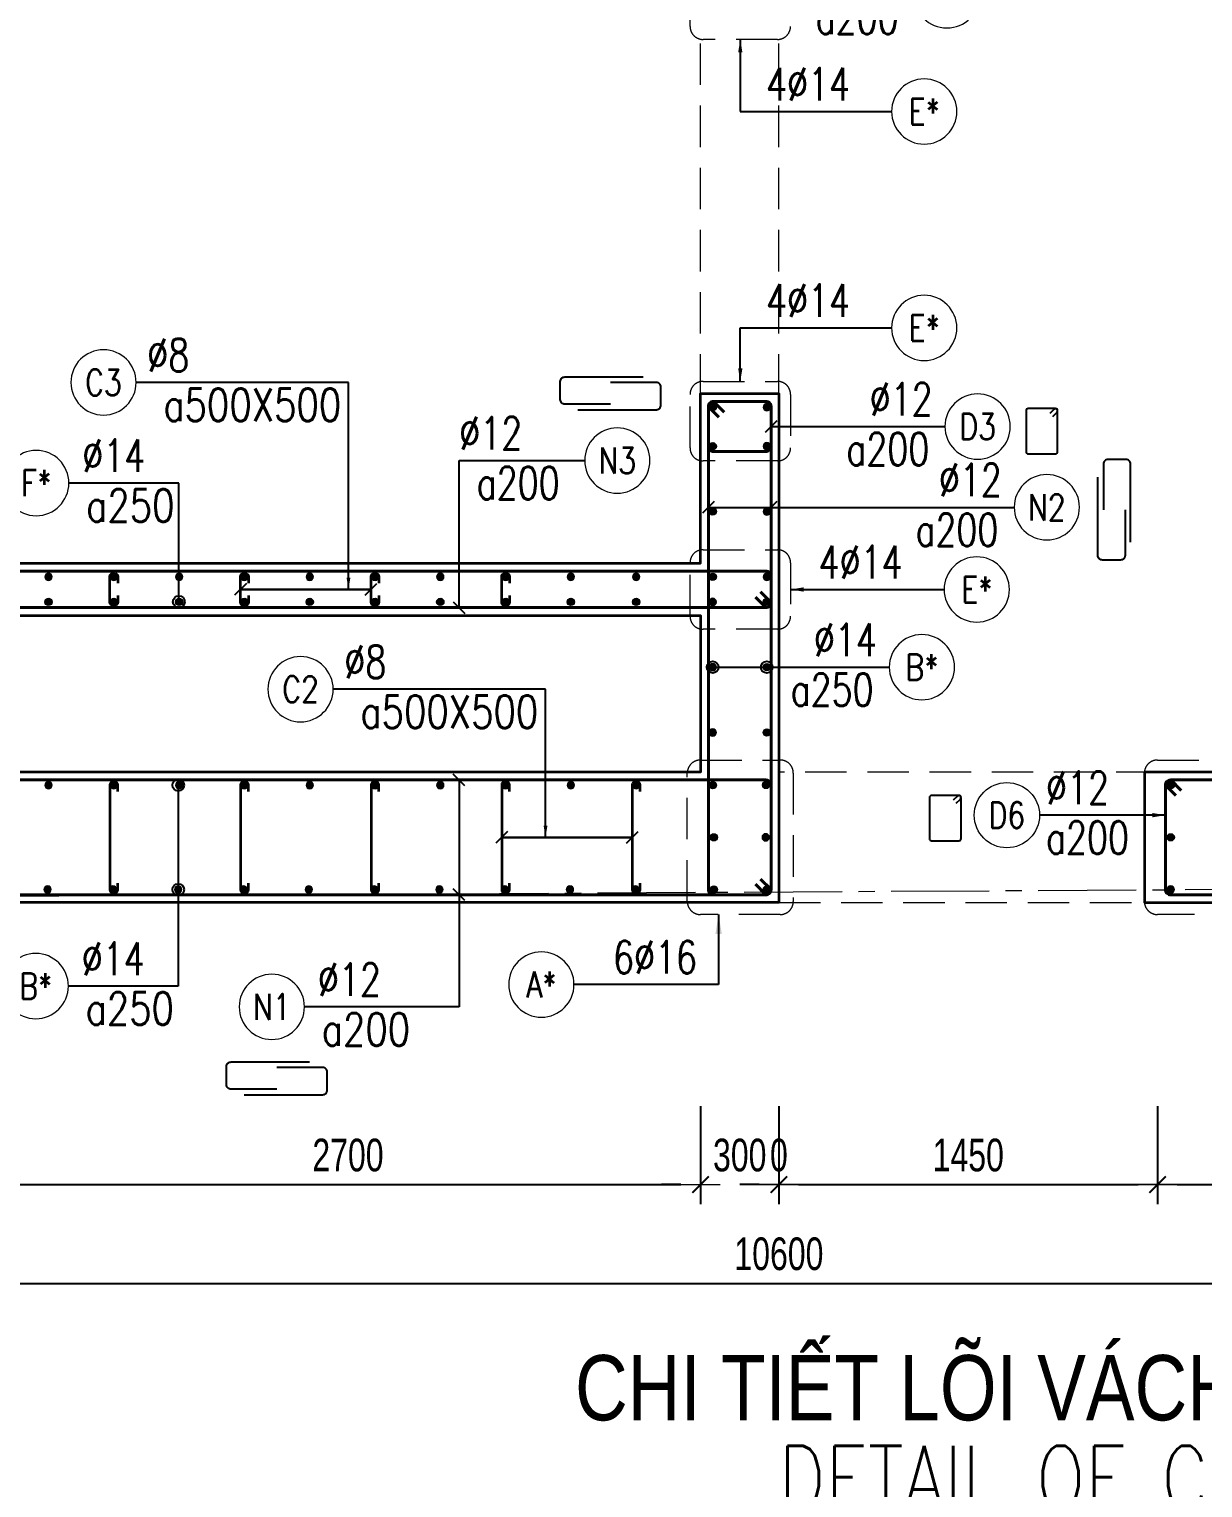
# Model space of a CAD drawing. Header units: millimetres. Extents: x 944027 to 981803, y -83026 to 82675.
# Drawn here: x 949301 to 953795, y -69227 to -63640 of the extents above; entities that cross this region are included whole.
import ezdxf
from ezdxf.enums import TextEntityAlignment as Align

# ---------------------------------------------------------------- set-up
doc = ezdxf.new("R2010")
doc.units = ezdxf.units.MM
doc.header["$MEASUREMENT"] = 0
doc.linetypes.add('HIDDEN2', pattern=[4.7625, 3.175, -1.5875])
doc.linetypes.add('HT_Grid$0$CENTER2', pattern=[1.125, 0.75, -0.125, 0.125, -0.125])
doc.layers.get('0').update_dxf_attribs({"lineweight": 20})
doc.layers.get('Defpoints').update_dxf_attribs({"color": 151, "lineweight": 9})
for name, color, linetype, lineweight in [('HT_Grid$0$NDC_S_AXIS', 5, 'HT_Grid$0$CENTER2', 13), ('KC-LEADER', 153, 'Continuous', 18), ('KC-THEP', 6, 'Continuous', 40), ('NDC_S_ANNO', 7, 'Continuous', 20), ('NDC_S_BEAM', 3, 'HIDDEN2', 20), ('NDC_S_DIM', 1, 'Continuous', 15), ('NDC_S_ENG TITLE', 3, 'Continuous', 20), ('NDC_S_HIDDEN', 8, 'HIDDEN2', 13), ('NDC_S_LEADER', 1, 'Continuous', 15), ('NDC_S_REBAR', 4, 'Continuous', 35), ('NDC_S_STIRRUP', 4, 'Continuous', 40), ('NDC_S_TEXT SYMBOL', 7, 'Continuous', 20), ('NDC_S_VN TEXT', 7, 'Continuous', 20), ('NDC_S_VN TITLE', 6, 'Continuous', 35), ('NDC_S_WALL', 6, 'Continuous', 35)]:
    doc.layers.add(name, color=color, linetype=linetype, lineweight=lineweight)
doc.layers.add('Leader', color=6, linetype='Continuous')
doc.layers.add('Ligature', color=1, linetype='Continuous')
doc.styles.add('NDC_ANNO', font='', dxfattribs={"width": 0.8})
doc.styles.add('NDC_ARIAL', font='arial.ttf', dxfattribs={"width": 0.85})
doc.styles.add('NDC_DIM', font='', dxfattribs={"width": 0.75})
doc.styles.add('NDC_EN TXT', font='romans.shx', dxfattribs={"width": 0.8})
doc.styles.add('NDC_VIE TXT', font='arial.ttf', dxfattribs={"width": 0.8})
doc.styles.get('NDC_ANNO').set_extended_font_data('Dotum')
doc.styles.get('NDC_DIM').set_extended_font_data('Dotum')
doc.dimstyles.new('NDC_1-50', dxfattribs={"dimscale": 50, "dimtxt": 2.5, "dimasz": 1, "dimexe": 1.5, "dimexo": 0, "dimgap": 0.8, "dimtad": 1, "dimdec": 0, "dimdsep": 46, "dimtxsty": 'NDC_ARIAL', "dimblk": 'DIMMARK', "dimcen": 49999.938995, "dimdle": 1.5, "dimclrd": 1, "dimclre": 1, "dimclrt": 3, "dimadec": 0, "dimazin": 0, "dimtfac": 1, "dimtdec": 0, "dimtix": 1, "dimtmove": 2, "dimatfit": 3, "dimfxl": 1, "dimarcsym": 0})
doc.dimstyles.new('NDC_dim_30', dxfattribs={"dimscale": 30, "dimtxt": 2.5, "dimasz": 1.5, "dimexe": 1.5, "dimexo": 2.5, "dimgap": 1, "dimtad": 1, "dimdec": 0, "dimzin": 0, "dimdsep": 46, "dimtxsty": 'NDC_DIM', "dimblk": 'DIMMARK', "dimcen": 0.09, "dimdle": 1.2, "dimclrd": 1, "dimclre": 1, "dimclrt": 3, "dimadec": 0, "dimazin": 0, "dimtfac": 1, "dimtdec": 0, "dimtix": 1, "dimtofl": 0, "dimtmove": 0, "dimatfit": 3, "dimfxl": 6, "dimfxlon": 1, "dimtolj": 1, "dimtzin": 0, "dimarcsym": 0})
doc.dimstyles.new('NDC_dim_50', dxfattribs={"dimscale": 50, "dimtxt": 2.5, "dimasz": 1.5, "dimexe": 1.5, "dimexo": 2.5, "dimgap": 1, "dimtad": 1, "dimdec": 0, "dimzin": 0, "dimdsep": 46, "dimtxsty": 'NDC_DIM', "dimblk": 'DIMMARK', "dimcen": 0.09, "dimdle": 1.2, "dimclrd": 1, "dimclre": 1, "dimclrt": 3, "dimadec": 0, "dimazin": 0, "dimtfac": 1, "dimtdec": 0, "dimtix": 1, "dimtofl": 0, "dimtmove": 0, "dimatfit": 3, "dimfxl": 6, "dimfxlon": 1, "dimtolj": 1, "dimtzin": 0, "dimarcsym": 0})

# ---------------------------------------------------------------- blocks, each defined once
blk = doc.blocks.new('THEP')
at = {"layer": 'KC-LEADER', "color": 6}
blk.add_circle((0, 0), 14, dxfattribs=at)
at = {"layer": 'KC-THEP'}
for p, q in [((-14, 0), (14, 0)), ((9.9, 9.9), (-9.9, -9.9)), ((-9.9, 9.9), (9.9, -9.9)), ((0, 14), (0, -14))]:
    blk.add_line(p, q, dxfattribs=at)
blk = doc.blocks.new('DIMMARK')
at = {"layer": 'NDC_S_DIM', "color": 1}
blk.add_line((-1.5, 0), (1, 0), dxfattribs=at)
at = {"layer": 'NDC_S_DIM', "color": 2, "const_width": 0.1}
blk.add_lwpolyline([(-0.424, -0.424), (0.424, 0.424)], dxfattribs=at)
blk = doc.blocks.new('*U10')
blk.add_circle((2.5, 0), 2.5)
at = {"layer": 'NDC_S_VN TEXT', "color": 3, "style": 'NDC_EN TXT'}
for tag, width, p in [('DK2', 0.75, (-0.85, 0.85)), ('KC2', 0.8, (-0.85, -2.97))]:
    blk.add_attdef(tag, text='', height=2.5, dxfattribs=dict(at, width=width)).set_placement(p, align=Align.RIGHT)
at = {"layer": 'NDC_S_VN TEXT', "color": 7, "style": 'NDC_EN TXT', "width": 0.8}
blk.add_attdef('SH3', text='', height=2, dxfattribs=at).set_placement((2.5, 0), align=Align.MIDDLE)
blk = doc.blocks.new('A$C72321851')
at = {"layer": 'Ligature'}
for points in [[(-60.9, -129.3), (-60.9, 170.9, -0.414214), (-43.3, 188.5), (25.8, 188.5, -0.414214), (43.4, 170.9), (43.4, -4.3)], [(-39.7, -4.3), (-39.7, -179.5, 0.414214), (-22.1, -197.1), (47, -197.1, 0.414214), (64.6, -179.5), (64.6, 120.7)]]:
    blk.add_lwpolyline(points, format="xyb", dxfattribs=at)
blk = doc.blocks.new('*U9')
blk.add_circle((2.5, 0), 2.5)
at = {"layer": 'NDC_S_VN TEXT', "color": 3, "style": 'NDC_EN TXT', "width": 0.75}
blk.add_attdef('DK2', text='', height=2.5, dxfattribs=at).set_placement((-0.85, 0.85), align=Align.RIGHT)
at = {"layer": 'NDC_S_VN TEXT', "color": 7, "style": 'NDC_EN TXT', "width": 0.8}
blk.add_attdef('SH3', text='', height=2, dxfattribs=at).set_placement((2.5, 0), align=Align.MIDDLE)
blk = doc.blocks.new('*U13')
blk.add_circle((-2.5, 0), 2.5)
at = {"layer": 'NDC_S_VN TEXT', "color": 3, "style": 'NDC_EN TXT', "width": 0.75}
blk.add_attdef('DK1', (0.5, 0.85), '', height=2.5, dxfattribs=at)
at = {"layer": 'NDC_S_VN TEXT', "color": 7, "style": 'NDC_EN TXT', "width": 0.8}
blk.add_attdef('SH2', text='', height=2, dxfattribs=at).set_placement((-2.5, 0), align=Align.MIDDLE)
blk = doc.blocks.new('*U11')
blk.add_circle((-2.5, 0), 2.5)
at = {"layer": 'NDC_S_VN TEXT', "color": 3, "style": 'NDC_EN TXT', "width": 0.75}
for tag, p in [('DK1', (0.5, 0.85)), ('KC1', (0.5, -2.97))]:
    blk.add_attdef(tag, p, '', height=2.5, dxfattribs=at)
at = {"layer": 'NDC_S_VN TEXT', "color": 7, "style": 'NDC_EN TXT', "width": 0.8}
blk.add_attdef('SH2', text='', height=2, dxfattribs=at).set_placement((-2.5, 0), align=Align.MIDDLE)
blk = doc.blocks.new('*D643')
at = {"layer": 'Defpoints', "color": 0, "transparency": 16777216}
for p in [(949171.5, -66403.7), (951871.5, -66403.7), (951871.5, -68065.7)]:
    blk.add_point(p, dxfattribs=at)
at = {"layer": 'NDC_S_DIM', "color": 1, "lineweight": -2, "transparency": 16777216}
for p, q in [((949171.5, -67765.7), (949171.5, -68140.7)), ((951871.5, -67765.7), (951871.5, -68140.7)), ((949246.5, -68065.7), (951796.5, -68065.7))]:
    blk.add_line(p, q, dxfattribs=at)
at = {"layer": 'NDC_S_DIM', "color": 1, "lineweight": -2, "transparency": 16777216, "xscale": 75, "yscale": 75, "zscale": 75, "rotation": 180}
blk.add_blockref('DIMMARK', (949171.5, -68065.7), dxfattribs=at)
at = {"layer": 'NDC_S_DIM', "color": 1, "lineweight": -2, "transparency": 16777216, "xscale": 75, "yscale": 75, "zscale": 75}
blk.add_blockref('DIMMARK', (951871.5, -68065.7), dxfattribs=at)
at = {"layer": 'NDC_S_DIM', "color": 3, "transparency": 16777216, "insert": (950521.5, -67953.2), "char_height": 125, "attachment_point": 5, "style": 'NDC_DIM'}
blk.add_mtext('\\A1;2700', dxfattribs=at)
blk = doc.blocks.new('*D644')
at = {"layer": 'Defpoints', "color": 0, "transparency": 16777216}
for p in [(951871.5, -66403.7), (952171.5, -66403.7), (952171.5, -68065.7)]:
    blk.add_point(p, dxfattribs=at)
at = {"layer": 'NDC_S_DIM', "color": 1, "lineweight": -2, "transparency": 16777216}
for p, q in [((951871.5, -67765.7), (951871.5, -68140.7)), ((952171.5, -67765.7), (952171.5, -68140.7)), ((951796.5, -68065.7), (951721.5, -68065.7)), ((952246.5, -68065.7), (952321.5, -68065.7))]:
    blk.add_line(p, q, dxfattribs=at)
at = {"layer": 'NDC_S_DIM', "color": 1, "lineweight": -2, "transparency": 16777216, "xscale": 75, "yscale": 75, "zscale": 75}
blk.add_blockref('DIMMARK', (951871.5, -68065.7), dxfattribs=at)
at = {"layer": 'NDC_S_DIM', "color": 1, "lineweight": -2, "transparency": 16777216, "xscale": 75, "yscale": 75, "zscale": 75, "rotation": 180}
blk.add_blockref('DIMMARK', (952171.5, -68065.7), dxfattribs=at)
at = {"layer": 'NDC_S_DIM', "color": 3, "transparency": 16777216, "insert": (952021.5, -67953.2), "char_height": 125, "attachment_point": 5, "style": 'NDC_DIM'}
blk.add_mtext('\\A1;300', dxfattribs=at)
blk = doc.blocks.new('*D645')
at = {"layer": 'Defpoints', "color": 0, "transparency": 16777216}
for p in [(952171.5, -66403.7), (952171.5, -66403.7), (952171.5, -68065.7)]:
    blk.add_point(p, dxfattribs=at)
at = {"layer": 'NDC_S_DIM', "color": 1, "lineweight": -2, "transparency": 16777216}
for p, q in [((952171.5, -67765.7), (952171.5, -68140.7)), ((952171.5, -67765.7), (952171.5, -68140.7)), ((952096.5, -68065.7), (952021.5, -68065.7)), ((952246.5, -68065.7), (952321.5, -68065.7))]:
    blk.add_line(p, q, dxfattribs=at)
at = {"layer": 'NDC_S_DIM', "color": 1, "lineweight": -2, "transparency": 16777216, "xscale": 75, "yscale": 75, "zscale": 75}
blk.add_blockref('DIMMARK', (952171.5, -68065.7), dxfattribs=at)
at = {"layer": 'NDC_S_DIM', "color": 1, "lineweight": -2, "transparency": 16777216, "xscale": 75, "yscale": 75, "zscale": 75, "rotation": 180}
blk.add_blockref('DIMMARK', (952171.5, -68065.7), dxfattribs=at)
at = {"layer": 'NDC_S_DIM', "color": 3, "transparency": 16777216, "insert": (952171.5, -67953.2), "char_height": 125, "attachment_point": 5, "style": 'NDC_DIM'}
blk.add_mtext('\\A1;0', dxfattribs=at)
blk = doc.blocks.new('*D646')
at = {"layer": 'Defpoints', "color": 0, "transparency": 16777216}
for p in [(952171.5, -66403.7), (953621.5, -66903.7), (953621.5, -68065.7)]:
    blk.add_point(p, dxfattribs=at)
at = {"layer": 'NDC_S_DIM', "color": 1, "lineweight": -2, "transparency": 16777216}
for p, q in [((952171.5, -67765.7), (952171.5, -68140.7)), ((953621.5, -67765.7), (953621.5, -68140.7)), ((952246.5, -68065.7), (953546.5, -68065.7))]:
    blk.add_line(p, q, dxfattribs=at)
at = {"layer": 'NDC_S_DIM', "color": 1, "lineweight": -2, "transparency": 16777216, "xscale": 75, "yscale": 75, "zscale": 75, "rotation": 180}
blk.add_blockref('DIMMARK', (952171.5, -68065.7), dxfattribs=at)
at = {"layer": 'NDC_S_DIM', "color": 1, "lineweight": -2, "transparency": 16777216, "xscale": 75, "yscale": 75, "zscale": 75}
blk.add_blockref('DIMMARK', (953621.5, -68065.7), dxfattribs=at)
at = {"layer": 'NDC_S_DIM', "color": 3, "transparency": 16777216, "insert": (952896.5, -67953.2), "char_height": 125, "attachment_point": 5, "style": 'NDC_DIM'}
blk.add_mtext('\\A1;1450', dxfattribs=at)
blk = doc.blocks.new('*D647')
at = {"layer": 'Defpoints', "color": 0, "transparency": 16777216}
for p in [(957471.5, -66403.7), (953621.5, -66903.7), (957471.5, -68065.7)]:
    blk.add_point(p, dxfattribs=at)
at = {"layer": 'NDC_S_DIM', "color": 1, "lineweight": -2, "transparency": 16777216}
for p, q in [((953621.5, -67765.7), (953621.5, -68140.7)), ((957471.5, -67765.7), (957471.5, -68140.7)), ((953696.5, -68065.7), (957396.5, -68065.7))]:
    blk.add_line(p, q, dxfattribs=at)
at = {"layer": 'NDC_S_DIM', "color": 1, "lineweight": -2, "transparency": 16777216, "xscale": 75, "yscale": 75, "zscale": 75, "rotation": 180}
blk.add_blockref('DIMMARK', (953621.5, -68065.7), dxfattribs=at)
at = {"layer": 'NDC_S_DIM', "color": 1, "lineweight": -2, "transparency": 16777216, "xscale": 75, "yscale": 75, "zscale": 75}
blk.add_blockref('DIMMARK', (957471.5, -68065.7), dxfattribs=at)
at = {"layer": 'NDC_S_DIM', "color": 3, "transparency": 16777216, "insert": (955546.5, -67953.2), "char_height": 125, "attachment_point": 5, "style": 'NDC_DIM'}
blk.add_mtext('\\A1;3850', dxfattribs=at)
blk = doc.blocks.new('*D652')
at = {"layer": 'Defpoints', "color": 0, "transparency": 16777216}
for p in [(946871.5, -66903.7), (957471.5, -66885.4), (957471.5, -68444)]:
    blk.add_point(p, dxfattribs=at)
at = {"layer": 'NDC_S_DIM', "color": 1, "lineweight": -2, "transparency": 16777216}
for p, q in [((946871.5, -68144), (946871.5, -68519)), ((957471.5, -68144), (957471.5, -68519)), ((946946.5, -68444), (957396.5, -68444))]:
    blk.add_line(p, q, dxfattribs=at)
at = {"layer": 'NDC_S_DIM', "color": 1, "lineweight": -2, "transparency": 16777216, "xscale": 75, "yscale": 75, "zscale": 75, "rotation": 180}
blk.add_blockref('DIMMARK', (946871.5, -68444), dxfattribs=at)
at = {"layer": 'NDC_S_DIM', "color": 1, "lineweight": -2, "transparency": 16777216, "xscale": 75, "yscale": 75, "zscale": 75}
blk.add_blockref('DIMMARK', (957471.5, -68444), dxfattribs=at)
at = {"layer": 'NDC_S_DIM', "color": 3, "transparency": 16777216, "insert": (952171.5, -68331.4), "char_height": 125, "attachment_point": 5, "style": 'NDC_DIM'}
blk.add_mtext('\\A1;10600', dxfattribs=at)
blk = doc.blocks.new('Drawing name_symbol')
at = {"layer": 'NDC_S_ENG TITLE', "style": 'NDC_EN TXT', "width": 0.8}
blk.add_attdef('SECTDET1', text='', height=5, dxfattribs=at).set_placement((0, 1.01), align=Align.CENTER)
at = {"layer": 'NDC_S_TEXT SYMBOL', "lineweight": 25, "style": 'NDC_ANNO', "width": 0.8}
blk.add_attdef('SSCALE', text='', height=2.5, dxfattribs=at).set_placement((0, -4), align=Align.CENTER)
at = {"layer": 'NDC_S_VN TITLE', "style": 'NDC_VIE TXT', "width": 0.8}
blk.add_attdef('SECTDET2', text='', height=5, dxfattribs=at).set_placement((0, 7.97), align=Align.CENTER)

msp = doc.modelspace()

# ---------------------------------------------------------------- linework, layer by layer
at = {"layer": 'HT_Grid$0$NDC_S_AXIS', "ltscale": 500}
msp.add_line((944726.6, -66985.4), (962802.4, -66885.4), dxfattribs=at)
at = {"layer": 'Ligature'}
for points in [[(953220.3, -65122.8), (953236.3, -65106.9, 0.668179), (953230.5, -65092.9), (953125.9, -65092.9, 0.414214), (953117.7, -65101.1), (953117.7, -65258.2, 0.414214), (953125.9, -65266.4), (953230.5, -65266.4, 0.414214), (953238.7, -65258.2), (953238.7, -65101.1, 0.668179), (953224.8, -65095.3), (953208.8, -65111.3)], [(952850.4, -66604.7), (952866.3, -66588.7, 0.668179), (952860.6, -66574.8), (952755.9, -66574.8, 0.414214), (952747.8, -66582.9), (952747.8, -66740.1, 0.414214), (952755.9, -66748.2), (952860.6, -66748.2, 0.414214), (952868.7, -66740.1), (952868.7, -66582.9, 0.668179), (952854.8, -66577.2), (952838.8, -66593.1)]]:
    msp.add_lwpolyline(points, format="xyb", dxfattribs=at)
at = {"layer": 'NDC_S_BEAM', "ltscale": 50}
for p, q in [((951871.5, -65043.7), (951871.5, -63643.7)), ((952171.5, -65043.7), (952171.5, -63643.7)), ((953621.5, -66485.4), (952171.5, -66485.4)), ((952171.5, -66985.4), (953621.5, -66985.4))]:
    msp.add_line(p, q, dxfattribs=at)
at = {"layer": 'NDC_S_HIDDEN', "ltscale": 50}
for points in [[(951881.2, -63373.9), (952166, -63373.9, -0.414214), (952216, -63423.9), (952216, -63628.9, -0.414214), (952166, -63678.9), (951881.2, -63678.9, -0.414214), (951831.2, -63628.9), (951831.2, -63423.9, -0.414214)], [(951881.2, -64988.7), (952166, -64988.7, -0.414214), (952216, -65038.7), (952216, -65243.7, -0.414214), (952166, -65293.7), (951881.2, -65293.7, -0.414214), (951831.2, -65243.7), (951831.2, -65038.7, -0.414214)], [(951881.2, -65633.5), (952166, -65633.5, -0.414214), (952216, -65683.5), (952216, -65888.5, -0.414214), (952166, -65938.5), (951881.2, -65938.5, -0.414214), (951831.2, -65888.5), (951831.2, -65683.5, -0.414214)], [(951870.8, -66439.2), (952176.6, -66439.2, -0.414214), (952226.6, -66489.2), (952226.6, -66981.1, -0.414214), (952176.6, -67031.1), (951870.8, -67031.1, -0.414214), (951820.8, -66981.1), (951820.8, -66489.2, -0.414214)], [(953620.8, -66439.2), (954001.1, -66439.2, -0.414214), (954051.1, -66489.2), (954051.1, -66981.1, -0.414214), (954001.1, -67031.1), (953620.8, -67031.1, -0.414214), (953570.8, -66981.1), (953570.8, -66489.2, -0.414214)]]:
    msp.add_lwpolyline(points, format="xyb", close=True, dxfattribs=at)
at = {"layer": 'NDC_S_REBAR'}
for points in [[(949640, -65808.6), (949640, -65833.6, -1), (949610, -65833.6), (949610, -65737.3, -1), (949640, -65737.3), (949640, -65762.3)], [(950140, -65808.6), (950140, -65833.6, -1), (950110, -65833.6), (950110, -65737.3, -1), (950140, -65737.3), (950140, -65762.3)], [(950640, -65808.6), (950640, -65833.6, -1), (950610, -65833.6), (950610, -65737.3, -1), (950640, -65737.3), (950640, -65762.3)], [(951140, -65808.6), (951140, -65833.6, -1), (951110, -65833.6), (951110, -65737.3, -1), (951140, -65737.3), (951140, -65762.3)], [(949640, -66560.4), (949640, -66535.4, 1), (949610, -66535.4), (949610, -66935.4, 1), (949640, -66935.4), (949640, -66910.4)], [(950140, -66560.4), (950140, -66535.4, 1), (950110, -66535.4), (950110, -66935.4, 1), (950140, -66935.4), (950140, -66910.4)], [(950640, -66560.4), (950640, -66535.4, 1), (950610, -66535.4), (950610, -66935.4, 1), (950640, -66935.4), (950640, -66910.4)], [(951140, -66560.4), (951140, -66535.4, 1), (951110, -66535.4), (951110, -66935.4, 1), (951140, -66935.4), (951140, -66910.4)], [(951640, -66560.4), (951640, -66535.4, 1), (951610, -66535.4), (951610, -66935.4, 1), (951640, -66935.4), (951640, -66910.4)]]:
    msp.add_lwpolyline(points, format="xyb", dxfattribs=at)
at = {"layer": 'NDC_S_STIRRUP'}
for points in [[(952101.5, -66895.4), (952141.5, -66935.4, -0.414214), (952121.5, -66955.4), (951921.5, -66955.4, -0.414214), (951901.5, -66935.4), (951901.5, -65085.4, -0.414214), (951921.5, -65065.4), (952121.5, -65065.4, -0.414214), (952141.5, -65085.4), (952141.5, -66935.4, -0.414214), (952121.5, -66955.4), (952081.5, -66915.4)], [(951941.5, -65126.4), (951901.5, -65086.4, -0.414214), (951921.5, -65066.4), (952121.5, -65066.4, -0.414214), (952141.5, -65086.4), (952141.5, -65237.3, -0.414214), (952121.5, -65257.3), (951921.5, -65257.3, -0.414214), (951901.5, -65237.3), (951901.5, -65086.4, -0.414214), (951921.5, -65066.4), (951961.5, -65106.4)], [(952081.5, -65815.4), (952121.5, -65855.4, 0.414214), (952141.5, -65835.4), (952141.5, -65735.4, 0.414214), (952121.5, -65715.4), (948721.5, -65715.4, 0.414214), (948701.5, -65735.4), (948701.5, -65835.4, 0.414358), (948721.5, -65855.4), (952121.5, -65855.4, 0.414214), (952141.5, -65835.4), (952101.5, -65795.4)], [(946961.5, -66555.4), (946921.5, -66515.4, 0.414214), (946901.5, -66535.4), (946901.5, -66935.4, 0.414214), (946921.5, -66955.4), (952121.5, -66955.4, 0.414214), (952141.5, -66935.4), (952141.5, -66535.4, 0.414214), (952121.5, -66515.4), (946921.5, -66515.4, 0.414214), (946901.5, -66535.4), (946941.5, -66575.4)], [(961081.5, -66555.4), (961121.5, -66515.4, -0.414214), (961141.5, -66535.4), (961141.5, -66935.4, -0.414214), (961121.5, -66955.4), (953671.5, -66955.4, -0.414214), (953651.5, -66935.4), (953651.5, -66535.4, -0.414214), (953671.5, -66515.4), (961121.5, -66515.4, -0.414214), (961141.5, -66535.4), (961101.5, -66575.4)], [(953711.5, -66555.4), (953671.5, -66515.4, 0.414214), (953651.5, -66535.4), (953651.5, -66935.4, 0.414214), (953671.5, -66955.4), (953971.5, -66955.4, 0.414214), (953991.5, -66935.4), (953991.5, -66535.4, 0.414214), (953971.5, -66515.4), (953671.5, -66515.4, 0.414214), (953651.5, -66535.4), (953691.5, -66575.4)]]:
    msp.add_lwpolyline(points, format="xyb", dxfattribs=at)
at = {"layer": 'NDC_S_WALL', "ltscale": 10}
for points in [[(949171.5, -60285.4), (949171.5, -65685.4), (951871.5, -65685.4), (951871.5, -65035.4), (952171.5, -65035.4), (952171.5, -66985.4), (946871.5, -66985.4), (946871.5, -57785.4)], [(957871.5, -66485.4), (953571.5, -66485.4), (953571.5, -66985.4), (961171.5, -66985.4)]]:
    msp.add_lwpolyline(points, dxfattribs=at)
msp.add_lwpolyline([(949171.5, -65885.4), (951871.5, -65885.4), (951871.5, -66485.4), (949171.5, -66485.4)], close=True, dxfattribs=at)

# ---------------------------------------------------------------- block references
at = {"layer": 'KC-THEP'}
for p, rotation in [((951918, -65087.3), 189.6685644363809), ((951918, -65237.3), 189.6685644363809), ((951918, -65487.3), 189.6685644363809), ((951918, -65737.3), 189.6685644363809), ((949375, -65833.6), 9.668564436380946), ((949625, -65833.6), 9.668564436380946), ((949875, -65833.6), 9.668564436380946), ((950125, -65833.6), 9.668564436380946), ((950375, -65833.6), 9.668564436380946), ((950625, -65833.6), 9.668564436380946), ((950875, -65833.6), 9.668564436380946), ((951125, -65833.6), 9.668564436380946), ((951375, -65833.6), 9.668564436380946), ((951625, -65833.6), 9.668564436380946), ((952125, -65833.6), 9.66856443638095), ((952125, -66083.6), 9.66856443638095), ((952125, -66333.6), 9.66856443638095), ((951918.7, -66535.4), 189.6685644363809), ((952122.3, -66534.8), 189.6685644363809), ((953671.5, -66535.4), 9.668564436380946), ((951922.2, -66735.4), 189.6685644363809), ((953671.5, -66735.4), 9.668564436380946), ((951922.2, -66935.4), 189.6685644363809), ((952125.8, -66934.8), 189.6685644363809)]:
    msp.add_blockref('THEP', p, dxfattribs=dict(at, rotation=rotation))
at = {"layer": 'KC-THEP', "xscale": -1}
for p, rotation in [((952125, -65087.3), 170.331435563619), ((952125, -65237.3), 170.331435563619), ((952125, -65487.3), 170.331435563619), ((949375, -65737.3), 170.331435563619), ((949625, -65737.3), 170.331435563619), ((949875, -65737.3), 170.331435563619), ((950125, -65737.3), 170.331435563619), ((950375, -65737.3), 170.331435563619), ((950625, -65737.3), 170.331435563619), ((950875, -65737.3), 170.331435563619), ((951125, -65737.3), 170.331435563619), ((951375, -65737.3), 170.331435563619), ((951625, -65737.3), 170.331435563619), ((952125, -65737.3), 170.331435563619), ((951918, -65833.6), 350.3314355636191), ((951918, -66083.6), 350.3314355636191), ((951918, -66333.6), 350.3314355636191), ((949375, -66535.4), 170.331435563619), ((949625, -66535.4), 170.331435563619), ((949875, -66535.4), 170.331435563619), ((950125, -66535.4), 170.331435563619), ((950375, -66535.4), 170.331435563619), ((950625, -66535.4), 170.331435563619), ((950875, -66535.4), 170.331435563619), ((951125, -66535.4), 170.331435563619), ((951375, -66535.4), 170.331435563619), ((951625, -66535.4), 170.331435563619), ((952120.8, -66735.4), 170.331435563619), ((949371.5, -66935.4), 170.331435563619), ((949621.5, -66935.4), 170.331435563619), ((949871.5, -66935.4), 170.331435563619), ((950121.5, -66935.4), 170.331435563619), ((950371.5, -66935.4), 170.331435563619), ((950621.5, -66935.4), 170.331435563619), ((950871.5, -66935.4), 170.331435563619), ((951121.5, -66935.4), 170.331435563619), ((951371.5, -66935.4), 170.331435563619), ((951621.5, -66935.4), 170.331435563619), ((953671.5, -66935.4), 170.331435563619)]:
    msp.add_blockref('THEP', p, dxfattribs=dict(at, rotation=rotation))
at = {"layer": 'Leader', "xscale": -1, "rotation": 270.0000000000001}
for p in [(951531.5, -65036.3), (950253.6, -67660.4)]:
    msp.add_blockref('A$C72321851', p, dxfattribs=at)
at = {"layer": 'Leader', "xscale": -1}
msp.add_blockref('A$C72321851', (953457.2, -65476), dxfattribs=at)
at = {"layer": 'NDC_S_ANNO'}
ref = msp.add_blockref('Drawing name_symbol', (954274.3, -69367.3), dxfattribs=dict(at, xscale=50, yscale=50, zscale=50))
ref.add_attrib('SECTDET1', 'DETAIL OF CORE WALL HT-CW1', dxfattribs={"layer": 'NDC_S_ENG TITLE', "height": 250, "style": 'NDC_EN TXT', "width": 0.8}).set_placement((954274.3, -69316.7), align=Align.CENTER)
ref.add_attrib('SECTDET2', 'CHI TIẾT LÕI VÁCH HT-CW1 TẦNG 23F~34F', dxfattribs={"layer": 'NDC_S_VN TITLE', "height": 250, "style": 'NDC_VIE TXT', "width": 0.8}).set_placement((954274.3, -68968.7), align=Align.CENTER)
at = {"layer": 'NDC_S_VN TEXT'}
ref = msp.add_blockref('*U11', (952689.7, -63510), dxfattribs=dict(at, xscale=-50, yscale=50, zscale=50))
ref.add_attrib('SH2', 'D3', dxfattribs={"color": 7, "height": 100, "style": 'NDC_EN TXT', "width": 0.8}).set_placement((952814.7, -63510), align=Align.MIDDLE)
ref.add_attrib('DK1', '%%C12', (952401.3, -63467.7), dxfattribs={"color": 3, "height": 125, "style": 'NDC_EN TXT', "width": 0.75})
ref.add_attrib('KC1', 'a200', (952312, -63658.6), dxfattribs={"color": 3, "height": 125, "style": 'NDC_EN TXT', "width": 0.75})
ref = msp.add_blockref('*U13', (952602.9, -63955), dxfattribs=dict(at, xscale=-50, yscale=50, zscale=50))
ref.add_attrib('SH2', 'E*', dxfattribs={"color": 7, "height": 100, "style": 'NDC_EN TXT', "width": 0.8}).set_placement((952727.9, -63955), align=Align.MIDDLE)
ref.add_attrib('DK1', '4%%C14', (952122.5, -63912.7), dxfattribs={"color": 3, "height": 125, "style": 'NDC_EN TXT', "width": 0.75})
ref = msp.add_blockref('*U13', (952602.9, -64784), dxfattribs=dict(at, xscale=-50, yscale=50, zscale=50))
ref.add_attrib('SH2', 'E*', dxfattribs={"color": 7, "height": 100, "style": 'NDC_EN TXT', "width": 0.8}).set_placement((952727.9, -64784), align=Align.MIDDLE)
ref.add_attrib('DK1', '4%%C14', (952122.5, -64741.8), dxfattribs={"color": 3, "height": 125, "style": 'NDC_EN TXT', "width": 0.75})
ref = msp.add_blockref('*U10', (949710.5, -64992.7), dxfattribs=dict(at, xscale=-50, yscale=50, zscale=50))
ref.add_attrib('SH3', 'C3', dxfattribs={"color": 7, "height": 100, "style": 'NDC_EN TXT', "width": 0.8}).set_placement((949585.5, -64992.7), align=Align.MIDDLE)
ref.add_attrib('DK2', '%%c8', dxfattribs={"color": 3, "height": 125, "style": 'NDC_EN TXT', "width": 0.75}).set_placement((949913.7, -64950.4), align=Align.RIGHT)
ref.add_attrib('KC2', 'a500X500', dxfattribs={"color": 3, "height": 125, "style": 'NDC_EN TXT', "width": 0.8}).set_placement((950495.9, -65141.3), align=Align.RIGHT)
ref = msp.add_blockref('*U11', (952807.4, -65161.8), dxfattribs=dict(at, xscale=-50, yscale=50, zscale=50))
ref.add_attrib('SH2', 'D3', dxfattribs={"color": 7, "height": 100, "style": 'NDC_EN TXT', "width": 0.8}).set_placement((952932.4, -65161.8), align=Align.MIDDLE)
ref.add_attrib('DK1', '%%C12', (952519, -65119.6), dxfattribs={"color": 3, "height": 125, "style": 'NDC_EN TXT', "width": 0.75})
ref.add_attrib('KC1', 'a200', (952429.7, -65310.5), dxfattribs={"color": 3, "height": 125, "style": 'NDC_EN TXT', "width": 0.75})
ref = msp.add_blockref('*U11', (951427.8, -65292.1), dxfattribs=dict(at, xscale=-50, yscale=50, zscale=50))
ref.add_attrib('SH2', 'N3', dxfattribs={"color": 7, "height": 100, "style": 'NDC_EN TXT', "width": 0.8}).set_placement((951552.8, -65292.1), align=Align.MIDDLE)
ref.add_attrib('DK1', '%%C12', (950947.5, -65249.8), dxfattribs={"color": 3, "height": 125, "style": 'NDC_EN TXT', "width": 0.75})
ref.add_attrib('KC1', 'a200', (951014.4, -65440.7), dxfattribs={"color": 3, "height": 125, "style": 'NDC_EN TXT', "width": 0.75})
ref = msp.add_blockref('*U10', (949452.9, -65378.2), dxfattribs=dict(at, xscale=-50, yscale=50, zscale=50))
ref.add_attrib('SH3', 'F*', dxfattribs={"color": 7, "height": 100, "style": 'NDC_EN TXT', "width": 0.8}).set_placement((949327.9, -65378.2), align=Align.MIDDLE)
ref.add_attrib('DK2', '%%C14', dxfattribs={"color": 3, "height": 125, "style": 'NDC_EN TXT', "width": 0.75}).set_placement((949745.4, -65335.9), align=Align.RIGHT)
ref.add_attrib('KC2', 'a250', dxfattribs={"color": 3, "height": 125, "style": 'NDC_EN TXT', "width": 0.8}).set_placement((949857.3, -65526.8), align=Align.RIGHT)
ref = msp.add_blockref('*U11', (953072.3, -65471.1), dxfattribs=dict(at, xscale=-50, yscale=50, zscale=50))
ref.add_attrib('SH2', 'N2', dxfattribs={"color": 7, "height": 100, "style": 'NDC_EN TXT', "width": 0.8}).set_placement((953197.3, -65471.1), align=Align.MIDDLE)
ref.add_attrib('DK1', '%%C12', (952783.9, -65428.9), dxfattribs={"color": 3, "height": 125, "style": 'NDC_EN TXT', "width": 0.75})
ref.add_attrib('KC1', 'a200', (952694.6, -65619.8), dxfattribs={"color": 3, "height": 125, "style": 'NDC_EN TXT', "width": 0.75})
ref = msp.add_blockref('*U13', (952804.1, -65786), dxfattribs=dict(at, xscale=-50, yscale=50, zscale=50))
ref.add_attrib('SH2', 'E*', dxfattribs={"color": 7, "height": 100, "style": 'NDC_EN TXT', "width": 0.8}).set_placement((952929.1, -65786), align=Align.MIDDLE)
ref.add_attrib('DK1', '4%%C14', (952323.7, -65743.7), dxfattribs={"color": 3, "height": 125, "style": 'NDC_EN TXT', "width": 0.75})
ref = msp.add_blockref('*U11', (952593.9, -66083.6), dxfattribs=dict(at, xscale=-50, yscale=50, zscale=50))
ref.add_attrib('SH2', 'B*', dxfattribs={"color": 7, "height": 100, "style": 'NDC_EN TXT', "width": 0.8}).set_placement((952718.9, -66083.6), align=Align.MIDDLE)
ref.add_attrib('DK1', '%%C14', (952305.5, -66041.3), dxfattribs={"color": 3, "height": 125, "style": 'NDC_EN TXT', "width": 0.75})
ref.add_attrib('KC1', 'a250', (952216.3, -66232.2), dxfattribs={"color": 3, "height": 125, "style": 'NDC_EN TXT', "width": 0.75})
ref = msp.add_blockref('*U10', (950465, -66168.1), dxfattribs=dict(at, xscale=-50, yscale=50, zscale=50))
ref.add_attrib('SH3', 'C2', dxfattribs={"color": 7, "height": 100, "style": 'NDC_EN TXT', "width": 0.8}).set_placement((950340, -66168.1), align=Align.MIDDLE)
ref.add_attrib('DK2', '%%c8', dxfattribs={"color": 3, "height": 125, "style": 'NDC_EN TXT', "width": 0.75}).set_placement((950668.2, -66125.8), align=Align.RIGHT)
ref.add_attrib('KC2', 'a500X500', dxfattribs={"color": 3, "height": 125, "style": 'NDC_EN TXT', "width": 0.8}).set_placement((951250.3, -66316.7), align=Align.RIGHT)
at = {"layer": 'NDC_S_VN TEXT', "xscale": 50, "yscale": 50, "zscale": 50}
msp.add_blockref('*U11', (953169.3, -66650.5), dxfattribs=at).add_auto_attribs({'SH2': 'D6', 'DK1': '%%C12', 'KC1': 'a200'})
at = {"layer": 'NDC_S_VN TEXT'}
ref = msp.add_blockref('*U10', (949450.9, -67305.1), dxfattribs=dict(at, xscale=-50, yscale=50, zscale=50))
ref.add_attrib('SH3', 'B*', dxfattribs={"color": 7, "height": 100, "style": 'NDC_EN TXT', "width": 0.8}).set_placement((949325.9, -67305.1), align=Align.MIDDLE)
ref.add_attrib('DK2', '%%C14', dxfattribs={"color": 3, "height": 125, "style": 'NDC_EN TXT', "width": 0.75}).set_placement((949743.4, -67262.9), align=Align.RIGHT)
ref.add_attrib('KC2', 'a250', dxfattribs={"color": 3, "height": 125, "style": 'NDC_EN TXT', "width": 0.8}).set_placement((949855.3, -67453.8), align=Align.RIGHT)
ref = msp.add_blockref('*U9', (951386.9, -67299.4), dxfattribs=dict(at, xscale=-50, yscale=50, zscale=50))
ref.add_attrib('SH3', 'A*', dxfattribs={"color": 7, "height": 100, "style": 'NDC_EN TXT', "width": 0.8}).set_placement((951261.9, -67299.4), align=Align.MIDDLE)
ref.add_attrib('DK2', '6%%C16', dxfattribs={"color": 3, "height": 125, "style": 'NDC_EN TXT', "width": 0.75}).set_placement((951858, -67257.2), align=Align.RIGHT)
ref = msp.add_blockref('*U10', (950355, -67384.8), dxfattribs=dict(at, xscale=-50, yscale=50, zscale=50))
ref.add_attrib('SH3', 'N1', dxfattribs={"color": 7, "height": 100, "style": 'NDC_EN TXT', "width": 0.8}).set_placement((950230, -67384.8), align=Align.MIDDLE)
ref.add_attrib('DK2', '%%C12', dxfattribs={"color": 3, "height": 125, "style": 'NDC_EN TXT', "width": 0.75}).set_placement((950647.5, -67342.6), align=Align.RIGHT)
ref.add_attrib('KC2', 'a200', dxfattribs={"color": 3, "height": 125, "style": 'NDC_EN TXT', "width": 0.8}).set_placement((950759.4, -67533.5), align=Align.RIGHT)

# ---------------------------------------------------------------- dimensions: what is measured, and where the dimension line sits
at = {"layer": 'NDC_S_DIM'}
for base, p1, p2, picture, middle in [((951871.5, -68065.7), (949171.5, -66403.7), (951871.5, -66403.7), '*D643', (950521.5, -67953.2)), ((952171.5, -68065.7), (951871.5, -66403.7), (952171.5, -66403.7), '*D644', (952021.5, -67953.2)), ((952171.5085, -68065.7355), (952171.4803, -66403.7419), (952171.5085, -66403.7419), '*D645', (952171.4944, -67953.1507)), ((953621.5, -68065.7), (952171.5, -66403.7), (953621.5, -66903.7), '*D646', (952896.5, -67953.2)), ((957471.5, -68065.7), (953621.5, -66903.7), (957471.5, -66403.7), '*D647', (955546.5, -67953.2))]:
    dim = msp.add_linear_dim(base=base, p1=p1, p2=p2, dimstyle='NDC_dim_50', override={"dimtmove": 1}, dxfattribs=at)
    dim.commit()
    dim.dimension.update_dxf_attribs({"geometry": picture, "text_midpoint": middle})
dim = msp.add_linear_dim(base=(957471.5, -68444), p1=(946871.5, -66903.7), p2=(957471.5, -66885.4), dimstyle='NDC_dim_50', dxfattribs=at)
dim.commit()
dim.dimension.update_dxf_attribs({"geometry": '*D652', "text_midpoint": (952171.5, -68331.4)})

# ---------------------------------------------------------------- leaders
at = {"layer": 'NDC_S_LEADER'}
for points, dimstyle, override in [([(952023.6, -63678.9), (952023.6, -63955), (952605.2, -63955)], 'NDC_1-50', {"dimgap": 0.8, "dimtad": 0}), ([(952023.6, -64988.7), (952023.6, -64784), (952605.2, -64784)], 'NDC_1-50', {"dimgap": 0.8, "dimtad": 0}), ([(950523.4, -65785.4), (950523.4, -64992.7), (949710.5, -64992.7)], 'NDC_dim_30', {"dimgap": 1, "dimtad": 0}), ([(952141.5, -65161.8), (952809.5, -65161.8)], 'NDC_dim_30', {"dimtad": 0, "dimldrblk": 'Oblique'}), ([(950946.8, -65855.4), (950946.8, -65292.1), (951427.8, -65292.1)], 'NDC_dim_30', {"dimtad": 0, "dimldrblk": 'Oblique'}), ([(950946.8, -65855.4), (950946.8, -65292.1), (951427.8, -65292.1)], 'NDC_dim_30', {"dimtad": 0, "dimldrblk": 'Oblique'}), ([(949874, -65832.9), (949873.5, -65378.4), (949452.9, -65378.4)], 'NDC_dim_30', {"dimgap": 1, "dimtad": 0, "dimldrblk": 'Origin'}), ([(951901.5, -65471.3), (953072.3, -65471.3)], 'NDC_dim_30', {"dimtad": 0, "dimldrblk": 'Oblique'}), ([(952141.5, -65471.3), (953072.3, -65471.3)], 'NDC_dim_30', {"dimtad": 0, "dimldrblk": 'Oblique'}), ([(950110, -65785.4), (950610, -65785.4)], 'NDC_dim_30', {"dimtad": 0, "dimldrblk": 'Oblique'}), ([(950610, -65785.4), (950110, -65785.4)], 'NDC_dim_30', {"dimtad": 0, "dimldrblk": 'Oblique'}), ([(951918, -66083.6), (952593.9, -66083.6)], 'NDC_dim_30', {"dimtad": 0, "dimldrblk": 'Origin'}), ([(952125, -66083.6), (952593.9, -66083.6)], 'NDC_dim_30', {"dimtad": 0, "dimldrblk": 'Origin'}), ([(951277.9, -66735.4), (951277.9, -66168.1), (950465, -66168.1)], 'NDC_dim_30', {"dimgap": 1, "dimtad": 0}), ([(949871.5, -66535.4), (949871.5, -67305.3), (949450.9, -67305.3)], 'NDC_dim_30', {"dimgap": 1, "dimtad": 0, "dimldrblk": 'Origin'}), ([(950946.8, -66515.4), (950946.8, -67385), (950355, -67385)], 'NDC_dim_30', {"dimtad": 0, "dimldrblk": 'Oblique'}), ([(953651.5, -66650.5), (953169.3, -66650.5)], 'NDC_1-50', {"dimgap": 0.8, "dimtad": 0}), ([(951110, -66735.4), (951610, -66735.4)], 'NDC_dim_30', {"dimtad": 0, "dimldrblk": 'Oblique'}), ([(951610, -66735.4), (951110, -66735.4)], 'NDC_dim_30', {"dimtad": 0, "dimldrblk": 'Oblique'}), ([(949871.5, -66935.4), (949871.5, -67305.3), (949450.9, -67305.3)], 'NDC_dim_30', {"dimgap": 1, "dimtad": 0, "dimldrblk": 'Origin'}), ([(950946.8, -66955.4), (950946.8, -67385), (950355, -67385)], 'NDC_dim_30', {"dimtad": 0, "dimldrblk": 'Oblique'}), ([(951940.7, -67031.1), (951940.7, -67299.6), (951386.9, -67299.6)], 'NDC_dim_50', {"dimgap": 1, "dimtad": 0})]:
    msp.add_leader(points, dimstyle=dimstyle, override=override, dxfattribs=at)
msp.add_leader([(952216, -65786), (952804.1, -65786)], dimstyle='NDC_1-50', dxfattribs=at)

doc.saveas('drawing.dxf')
